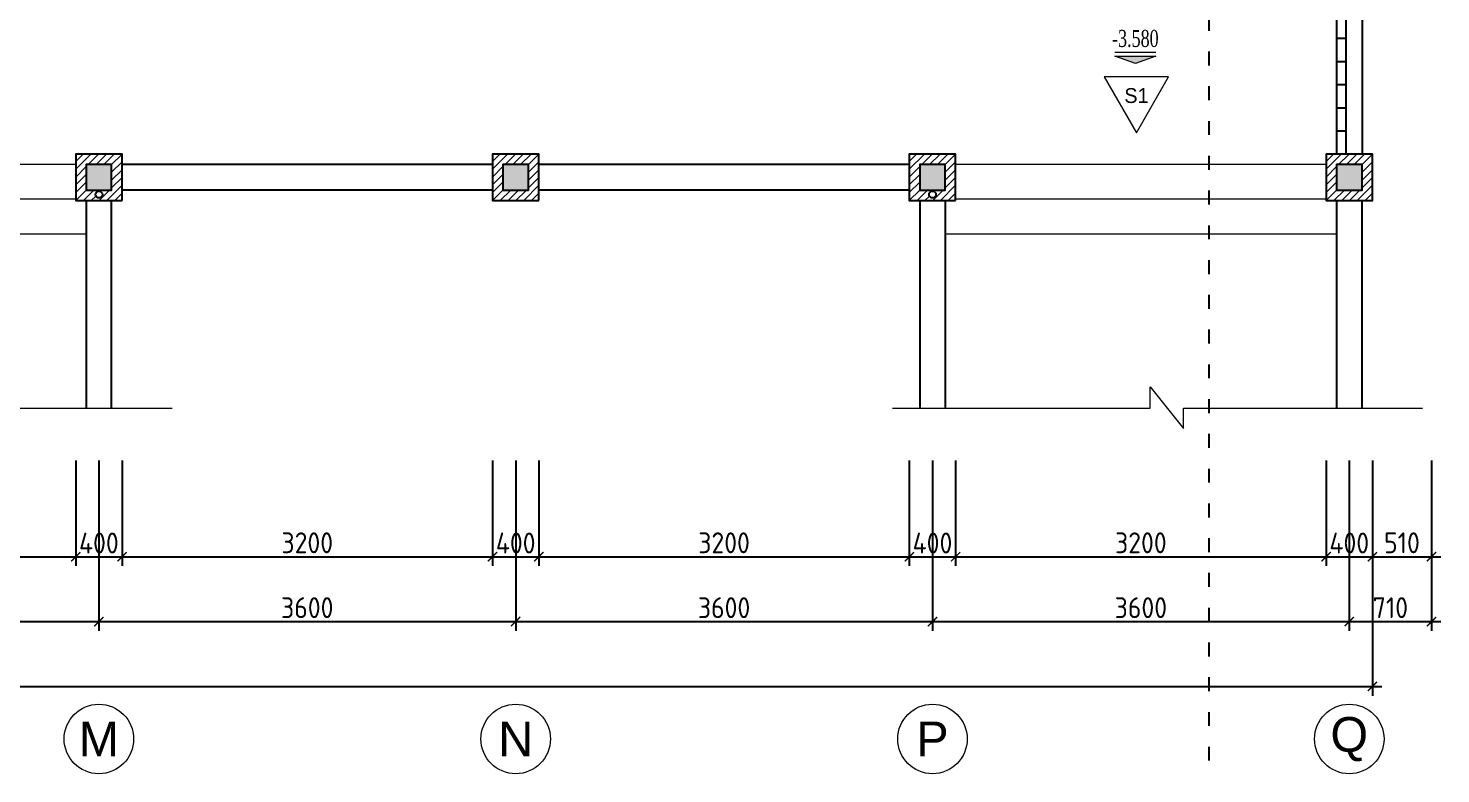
# Model space of a CAD drawing. Header units: inches. Extents: x 7154 to 95401, y -113037 to 84761.
# Drawn here: x 54648 to 66848, y -23111 to -16677 of the extents above; entities that cross this region are included whole.
import ezdxf
from ezdxf.enums import TextEntityAlignment as Align

# ---------------------------------------------------------------- set-up
doc = ezdxf.new("R2010")
doc.units = ezdxf.units.IN
doc.header["$MEASUREMENT"] = 0
doc.linetypes.add('ACAD_ISO03W100', pattern=[30, 12, -18])
doc.layers.get('DEFPOINTS').update_dxf_attribs({"color": 2})
for name, color, linetype in [('1', 1, 'Continuous'), ('Dim', 144, 'Continuous'), ('HATCH', 8, 'Continuous'), ('THAY', 9, 'Continuous'), ('tuong', 4, 'Continuous')]:
    doc.layers.add(name, color=color, linetype=linetype)
for name, color, linetype, lineweight in [('HACTH', 252, 'Continuous', 5), ('NETTHAY', 144, 'Continuous', 15), ('ZONES', 7, 'Continuous', 18)]:
    doc.layers.add(name, color=color, linetype=linetype, lineweight=lineweight)
doc.styles.add('ARIALH', font='VnArialH.TTF')
doc.styles.add('AVANTH', font='VnAvantH.TTF')
doc.styles.add('ISOCP', font='isocp.shx')
doc.styles.add('VNS', font='vntimeh.shx', dxfattribs={"width": 0.7})
doc.dimstyles.new('1-100', dxfattribs={"dimtxt": 180, "dimasz": 80, "dimexe": 80, "dimexo": 0, "dimgap": 30, "dimtad": 1, "dimdec": 0, "dimzin": 0, "dimdsep": 46, "dimtxsty": 'ISOCP', "dimblk1": 'ARCHTICK', "dimblk2": 'ARCHTICK', "dimsah": 1, "dimcen": 0.09, "dimdle": 80, "dimclrd": 8, "dimclre": 8, "dimclrt": 6, "dimadec": 0, "dimazin": 0, "dimtfac": 1, "dimtdec": 0, "dimtix": 1, "dimtmove": 2, "dimatfit": 3, "dimldrblk": 'ARCHTICK', "dimfxl": 80, "dimtolj": 1, "dimtzin": 0, "dimarcsym": 0})

# ---------------------------------------------------------------- blocks, each defined once
blk = doc.blocks.new('AXIS')
at = {"layer": 'ZONES'}
blk.add_circle((0, 0), 300, dxfattribs=at)
at = {"layer": 'ZONES', "style": 'ARIALH'}
blk.add_attdef('TENTRUCDINHVI', text='', height=300, dxfattribs=at).set_placement((0, 0), align=Align.MIDDLE)
blk = doc.blocks.new('_ArchTick')
at = {"color": 0, "linetype": 'ByBlock', "const_width": 0.15}
blk.add_lwpolyline([(-0.5, -0.5), (0.5, 0.5)], dxfattribs=at)
blk = doc.blocks.new('*D274')
at = {"layer": 'DEFPOINTS', "color": 0}
for p in [(51858, -20409), (55058, -20409), (55058, -21238)]:
    blk.add_point(p, dxfattribs=at)
at = {"layer": 'Dim', "color": 8, "lineweight": -2}
for p, q in [((51858, -20409), (51858, -21318)), ((55058, -20409), (55058, -21318)), ((51778, -21238), (55138, -21238))]:
    blk.add_line(p, q, dxfattribs=at)
at = {"layer": 'Dim', "color": 8, "lineweight": -2, "xscale": 80, "yscale": 80, "zscale": 80, "rotation": 180}
blk.add_blockref('_ArchTick', (51858, -21238), dxfattribs=at)
at = {"layer": 'Dim', "color": 8, "lineweight": -2, "xscale": 80, "yscale": 80, "zscale": 80}
blk.add_blockref('_ArchTick', (55058, -21238), dxfattribs=at)
at = {"layer": 'Dim', "color": 6, "insert": (53458, -21118), "char_height": 180, "attachment_point": 5, "style": 'ISOCP'}
blk.add_mtext('\\A1;3200', dxfattribs=at)
blk = doc.blocks.new('*D275')
at = {"layer": 'DEFPOINTS', "color": 0}
for p in [(55058, -20409), (55458, -20409), (55458, -21238)]:
    blk.add_point(p, dxfattribs=at)
at = {"layer": 'Dim', "color": 8, "lineweight": -2}
for p, q in [((55058, -20409), (55058, -21318)), ((55458, -20409), (55458, -21318)), ((54978, -21238), (55538, -21238))]:
    blk.add_line(p, q, dxfattribs=at)
at = {"layer": 'Dim', "color": 8, "lineweight": -2, "xscale": 80, "yscale": 80, "zscale": 80, "rotation": 180}
blk.add_blockref('_ArchTick', (55058, -21238), dxfattribs=at)
at = {"layer": 'Dim', "color": 8, "lineweight": -2, "xscale": 80, "yscale": 80, "zscale": 80}
blk.add_blockref('_ArchTick', (55458, -21238), dxfattribs=at)
at = {"layer": 'Dim', "color": 6, "insert": (55258, -21120), "char_height": 180, "attachment_point": 5, "style": 'ISOCP'}
blk.add_mtext('\\A1;400', dxfattribs=at)
blk = doc.blocks.new('*D276')
at = {"layer": 'DEFPOINTS', "color": 0}
for p in [(55458, -20409), (58658, -20409), (58658, -21238)]:
    blk.add_point(p, dxfattribs=at)
at = {"layer": 'Dim', "color": 8, "lineweight": -2}
for p, q in [((55458, -20409), (55458, -21318)), ((58658, -20409), (58658, -21318)), ((55378, -21238), (58738, -21238))]:
    blk.add_line(p, q, dxfattribs=at)
at = {"layer": 'Dim', "color": 8, "lineweight": -2, "xscale": 80, "yscale": 80, "zscale": 80, "rotation": 180}
blk.add_blockref('_ArchTick', (55458, -21238), dxfattribs=at)
at = {"layer": 'Dim', "color": 8, "lineweight": -2, "xscale": 80, "yscale": 80, "zscale": 80}
blk.add_blockref('_ArchTick', (58658, -21238), dxfattribs=at)
at = {"layer": 'Dim', "color": 6, "insert": (57058, -21118), "char_height": 180, "attachment_point": 5, "style": 'ISOCP'}
blk.add_mtext('\\A1;3200', dxfattribs=at)
blk = doc.blocks.new('*D277')
at = {"layer": 'DEFPOINTS', "color": 0}
for p in [(58658, -20409), (59058, -20409), (59058, -21238)]:
    blk.add_point(p, dxfattribs=at)
at = {"layer": 'Dim', "color": 8, "lineweight": -2}
for p, q in [((58658, -20409), (58658, -21318)), ((59058, -20409), (59058, -21318)), ((58578, -21238), (59138, -21238))]:
    blk.add_line(p, q, dxfattribs=at)
at = {"layer": 'Dim', "color": 8, "lineweight": -2, "xscale": 80, "yscale": 80, "zscale": 80, "rotation": 180}
blk.add_blockref('_ArchTick', (58658, -21238), dxfattribs=at)
at = {"layer": 'Dim', "color": 8, "lineweight": -2, "xscale": 80, "yscale": 80, "zscale": 80}
blk.add_blockref('_ArchTick', (59058, -21238), dxfattribs=at)
at = {"layer": 'Dim', "color": 6, "insert": (58858, -21120), "char_height": 180, "attachment_point": 5, "style": 'ISOCP'}
blk.add_mtext('\\A1;400', dxfattribs=at)
blk = doc.blocks.new('*D278')
at = {"layer": 'DEFPOINTS', "color": 0}
for p in [(59058, -20409), (62258, -20409), (62258, -21238)]:
    blk.add_point(p, dxfattribs=at)
at = {"layer": 'Dim', "color": 8, "lineweight": -2}
for p, q in [((59058, -20409), (59058, -21318)), ((62258, -20409), (62258, -21318)), ((58978, -21238), (62338, -21238))]:
    blk.add_line(p, q, dxfattribs=at)
at = {"layer": 'Dim', "color": 8, "lineweight": -2, "xscale": 80, "yscale": 80, "zscale": 80, "rotation": 180}
blk.add_blockref('_ArchTick', (59058, -21238), dxfattribs=at)
at = {"layer": 'Dim', "color": 8, "lineweight": -2, "xscale": 80, "yscale": 80, "zscale": 80}
blk.add_blockref('_ArchTick', (62258, -21238), dxfattribs=at)
at = {"layer": 'Dim', "color": 6, "insert": (60658, -21118), "char_height": 180, "attachment_point": 5, "style": 'ISOCP'}
blk.add_mtext('\\A1;3200', dxfattribs=at)
blk = doc.blocks.new('*D279')
at = {"layer": 'DEFPOINTS', "color": 0}
for p in [(62258, -20409), (62658, -20409), (62658, -21238)]:
    blk.add_point(p, dxfattribs=at)
at = {"layer": 'Dim', "color": 8, "lineweight": -2}
for p, q in [((62258, -20409), (62258, -21318)), ((62658, -20409), (62658, -21318)), ((62178, -21238), (62738, -21238))]:
    blk.add_line(p, q, dxfattribs=at)
at = {"layer": 'Dim', "color": 8, "lineweight": -2, "xscale": 80, "yscale": 80, "zscale": 80, "rotation": 180}
blk.add_blockref('_ArchTick', (62258, -21238), dxfattribs=at)
at = {"layer": 'Dim', "color": 8, "lineweight": -2, "xscale": 80, "yscale": 80, "zscale": 80}
blk.add_blockref('_ArchTick', (62658, -21238), dxfattribs=at)
at = {"layer": 'Dim', "color": 6, "insert": (62458, -21120), "char_height": 180, "attachment_point": 5, "style": 'ISOCP'}
blk.add_mtext('\\A1;400', dxfattribs=at)
blk = doc.blocks.new('*D280')
at = {"layer": 'DEFPOINTS', "color": 0}
for p in [(62658, -20409), (65858, -20409), (65858, -21238)]:
    blk.add_point(p, dxfattribs=at)
at = {"layer": 'Dim', "color": 8, "lineweight": -2}
for p, q in [((62658, -20409), (62658, -21318)), ((65858, -20409), (65858, -21318)), ((62578, -21238), (65938, -21238))]:
    blk.add_line(p, q, dxfattribs=at)
at = {"layer": 'Dim', "color": 8, "lineweight": -2, "xscale": 80, "yscale": 80, "zscale": 80, "rotation": 180}
blk.add_blockref('_ArchTick', (62658, -21238), dxfattribs=at)
at = {"layer": 'Dim', "color": 8, "lineweight": -2, "xscale": 80, "yscale": 80, "zscale": 80}
blk.add_blockref('_ArchTick', (65858, -21238), dxfattribs=at)
at = {"layer": 'Dim', "color": 6, "insert": (64258, -21118), "char_height": 180, "attachment_point": 5, "style": 'ISOCP'}
blk.add_mtext('\\A1;3200', dxfattribs=at)
blk = doc.blocks.new('*D281')
at = {"layer": 'DEFPOINTS', "color": 0}
for p in [(65858, -20409), (66258, -20409), (66258, -21238)]:
    blk.add_point(p, dxfattribs=at)
at = {"layer": 'Dim', "color": 8, "lineweight": -2}
for p, q in [((65858, -20409), (65858, -21318)), ((66258, -20409), (66258, -21318)), ((65778, -21238), (66338, -21238))]:
    blk.add_line(p, q, dxfattribs=at)
at = {"layer": 'Dim', "color": 8, "lineweight": -2, "xscale": 80, "yscale": 80, "zscale": 80, "rotation": 180}
blk.add_blockref('_ArchTick', (65858, -21238), dxfattribs=at)
at = {"layer": 'Dim', "color": 8, "lineweight": -2, "xscale": 80, "yscale": 80, "zscale": 80}
blk.add_blockref('_ArchTick', (66258, -21238), dxfattribs=at)
at = {"layer": 'Dim', "color": 6, "insert": (66058, -21120), "char_height": 180, "attachment_point": 5, "style": 'ISOCP'}
blk.add_mtext('\\A1;400', dxfattribs=at)
blk = doc.blocks.new('*D282')
at = {"layer": 'DEFPOINTS', "color": 0}
for p in [(66258, -20409), (66768, -20409), (66768, -21238)]:
    blk.add_point(p, dxfattribs=at)
at = {"layer": 'Dim', "color": 8, "lineweight": -2}
for p, q in [((66258, -20409), (66258, -21318)), ((66768, -20409), (66768, -21318)), ((66178, -21238), (66848, -21238))]:
    blk.add_line(p, q, dxfattribs=at)
at = {"layer": 'Dim', "color": 8, "lineweight": -2, "xscale": 80, "yscale": 80, "zscale": 80, "rotation": 180}
blk.add_blockref('_ArchTick', (66258, -21238), dxfattribs=at)
at = {"layer": 'Dim', "color": 8, "lineweight": -2, "xscale": 80, "yscale": 80, "zscale": 80}
blk.add_blockref('_ArchTick', (66768, -21238), dxfattribs=at)
at = {"layer": 'Dim', "color": 6, "insert": (66513, -21118), "char_height": 180, "attachment_point": 5, "style": 'ISOCP'}
blk.add_mtext('\\A1;510', dxfattribs=at)
blk = doc.blocks.new('*D288')
at = {"layer": 'DEFPOINTS', "color": 0}
for p in [(51658, -20409), (55258, -20409), (55258, -21798)]:
    blk.add_point(p, dxfattribs=at)
at = {"layer": 'Dim', "color": 8, "lineweight": -2}
for p, q in [((51658, -20409), (51658, -21878)), ((55258, -20409), (55258, -21878)), ((51578, -21798), (55338, -21798))]:
    blk.add_line(p, q, dxfattribs=at)
at = {"layer": 'Dim', "color": 8, "lineweight": -2, "xscale": 80, "yscale": 80, "zscale": 80, "rotation": 180}
blk.add_blockref('_ArchTick', (51658, -21798), dxfattribs=at)
at = {"layer": 'Dim', "color": 8, "lineweight": -2, "xscale": 80, "yscale": 80, "zscale": 80}
blk.add_blockref('_ArchTick', (55258, -21798), dxfattribs=at)
at = {"layer": 'Dim', "color": 6, "insert": (53458, -21678), "char_height": 180, "attachment_point": 5, "style": 'ISOCP'}
blk.add_mtext('\\A1;3600', dxfattribs=at)
blk = doc.blocks.new('*D289')
at = {"layer": 'DEFPOINTS', "color": 0}
for p in [(55258, -20409), (58858, -20409), (58858, -21798)]:
    blk.add_point(p, dxfattribs=at)
at = {"layer": 'Dim', "color": 8, "lineweight": -2}
for p, q in [((55258, -20409), (55258, -21878)), ((58858, -20409), (58858, -21878)), ((55178, -21798), (58938, -21798))]:
    blk.add_line(p, q, dxfattribs=at)
at = {"layer": 'Dim', "color": 8, "lineweight": -2, "xscale": 80, "yscale": 80, "zscale": 80, "rotation": 180}
blk.add_blockref('_ArchTick', (55258, -21798), dxfattribs=at)
at = {"layer": 'Dim', "color": 8, "lineweight": -2, "xscale": 80, "yscale": 80, "zscale": 80}
blk.add_blockref('_ArchTick', (58858, -21798), dxfattribs=at)
at = {"layer": 'Dim', "color": 6, "insert": (57058, -21678), "char_height": 180, "attachment_point": 5, "style": 'ISOCP'}
blk.add_mtext('\\A1;3600', dxfattribs=at)
blk = doc.blocks.new('*D290')
at = {"layer": 'DEFPOINTS', "color": 0}
for p in [(58858, -20409), (62458, -20409), (62458, -21798)]:
    blk.add_point(p, dxfattribs=at)
at = {"layer": 'Dim', "color": 8, "lineweight": -2}
for p, q in [((58858, -20409), (58858, -21878)), ((62458, -20409), (62458, -21878)), ((58778, -21798), (62538, -21798))]:
    blk.add_line(p, q, dxfattribs=at)
at = {"layer": 'Dim', "color": 8, "lineweight": -2, "xscale": 80, "yscale": 80, "zscale": 80, "rotation": 180}
blk.add_blockref('_ArchTick', (58858, -21798), dxfattribs=at)
at = {"layer": 'Dim', "color": 8, "lineweight": -2, "xscale": 80, "yscale": 80, "zscale": 80}
blk.add_blockref('_ArchTick', (62458, -21798), dxfattribs=at)
at = {"layer": 'Dim', "color": 6, "insert": (60658, -21678), "char_height": 180, "attachment_point": 5, "style": 'ISOCP'}
blk.add_mtext('\\A1;3600', dxfattribs=at)
blk = doc.blocks.new('*D291')
at = {"layer": 'DEFPOINTS', "color": 0}
for p in [(62458, -20409), (66058, -20409), (66058, -21798)]:
    blk.add_point(p, dxfattribs=at)
at = {"layer": 'Dim', "color": 8, "lineweight": -2}
for p, q in [((62458, -20409), (62458, -21878)), ((66058, -20409), (66058, -21878)), ((62378, -21798), (66138, -21798))]:
    blk.add_line(p, q, dxfattribs=at)
at = {"layer": 'Dim', "color": 8, "lineweight": -2, "xscale": 80, "yscale": 80, "zscale": 80, "rotation": 180}
blk.add_blockref('_ArchTick', (62458, -21798), dxfattribs=at)
at = {"layer": 'Dim', "color": 8, "lineweight": -2, "xscale": 80, "yscale": 80, "zscale": 80}
blk.add_blockref('_ArchTick', (66058, -21798), dxfattribs=at)
at = {"layer": 'Dim', "color": 6, "insert": (64258, -21678), "char_height": 180, "attachment_point": 5, "style": 'ISOCP'}
blk.add_mtext('\\A1;3600', dxfattribs=at)
blk = doc.blocks.new('*D292')
at = {"layer": 'DEFPOINTS', "color": 0}
for p in [(66058, -20409), (66768, -20409), (66768, -21798)]:
    blk.add_point(p, dxfattribs=at)
at = {"layer": 'Dim', "color": 8, "lineweight": -2}
for p, q in [((66058, -20409), (66058, -21878)), ((66768, -20409), (66768, -21878)), ((65978, -21798), (66848, -21798))]:
    blk.add_line(p, q, dxfattribs=at)
at = {"layer": 'Dim', "color": 8, "lineweight": -2, "xscale": 80, "yscale": 80, "zscale": 80, "rotation": 180}
blk.add_blockref('_ArchTick', (66058, -21798), dxfattribs=at)
at = {"layer": 'Dim', "color": 8, "lineweight": -2, "xscale": 80, "yscale": 80, "zscale": 80}
blk.add_blockref('_ArchTick', (66768, -21798), dxfattribs=at)
at = {"layer": 'Dim', "color": 6, "insert": (66413, -21678), "char_height": 180, "attachment_point": 5, "style": 'ISOCP'}
blk.add_mtext('\\A1;710', dxfattribs=at)
blk = doc.blocks.new('*D324')
at = {"layer": 'DEFPOINTS', "color": 0}
for p in [(37058, -20409), (66258, -20409), (66258, -22358)]:
    blk.add_point(p, dxfattribs=at)
at = {"layer": 'Dim', "color": 8, "lineweight": -2}
for p, q in [((37058, -20409), (37058, -22438)), ((66258, -20409), (66258, -22438)), ((36978, -22358), (66338, -22358))]:
    blk.add_line(p, q, dxfattribs=at)
at = {"layer": 'Dim', "color": 8, "lineweight": -2, "xscale": 80, "yscale": 80, "zscale": 80, "rotation": 180}
blk.add_blockref('_ArchTick', (37058, -22358), dxfattribs=at)
at = {"layer": 'Dim', "color": 8, "lineweight": -2, "xscale": 80, "yscale": 80, "zscale": 80}
blk.add_blockref('_ArchTick', (66258, -22358), dxfattribs=at)
at = {"layer": 'Dim', "color": 6, "insert": (51658, -22238), "char_height": 180, "attachment_point": 5, "style": 'ISOCP'}
blk.add_mtext('\\A1;29200', dxfattribs=at)
blk = doc.blocks.new('MAT')
blk.add_lwpolyline([(-11, 95), (508, 995), (-531, 995)], close=True)
at = {"layer": 'ZONES', "style": 'AVANTH'}
blk.add_attdef('DS', text='', height=240, dxfattribs=at).set_placement((-11, 695), align=Align.MIDDLE)
blk = doc.blocks.new('CAODO')
blk.add_hatch(color=256).paths.add_polyline_path([(0, 0), (-225, 80), (225, 80)])
blk.add_line((-225, 124), (225, 124))
blk.add_lwpolyline([(0, 0), (-225, 80), (225, 80), (0, 0)])
at = {"layer": 'ZONES', "style": 'VNS', "width": 0.7}
blk.add_attdef('CAODO', text='', height=187, dxfattribs=at).set_placement((0, 274), align=Align.MIDDLE)

msp = doc.modelspace()

# ---------------------------------------------------------------- hatches: boundary and pattern name
at = {"layer": 'HACTH'}
h = msp.add_hatch(dxfattribs=at)
h.set_pattern_fill('ANSI31', color=256, scale=15, style=0)
h.set_pattern_definition([(45, (55058.09, -18163.284), (-33.676, 33.676), [])])
h.paths.add_polyline_path([(55458.1, -17763.3), (55058.1, -17763.3), (55058.1, -18163.3), (55458.1, -18163.3)])
h.paths.add_polyline_path([(55368.1, -17853.3), (55368.1, -18073.3), (55148.1, -18073.3), (55148.1, -17853.3)], flags=16)
h.paths.add_polyline_path([(55288.1, -18112.1, -1), (55228.1, -18112.1, -1)], flags=16)
h = msp.add_hatch(dxfattribs=at)
h.set_pattern_fill('ANSI31', color=256, scale=15, style=0)
h.set_pattern_definition([(45, (58658.09, -18163.284), (-33.676, 33.676), [])])
h.paths.add_polyline_path([(59058.1, -17763.3), (58658.1, -17763.3), (58658.1, -18163.3), (59058.1, -18163.3)])
h.paths.add_polyline_path([(58968.1, -17853.3), (58968.1, -18073.3), (58748.1, -18073.3), (58748.1, -17853.3)], flags=16)
h = msp.add_hatch(dxfattribs=at)
h.set_pattern_fill('ANSI31', color=256, scale=15, style=0)
h.set_pattern_definition([(45, (62258.09, -18163.284), (-33.676, 33.676), [])])
h.paths.add_polyline_path([(62658.1, -17763.3), (62258.1, -17763.3), (62258.1, -18163.3), (62658.1, -18163.3)])
h.paths.add_polyline_path([(62568.1, -17853.3), (62568.1, -18073.3), (62348.1, -18073.3), (62348.1, -17853.3)], flags=16)
h.paths.add_polyline_path([(62488.1, -18112.1, -1), (62428.1, -18112.1, -1)], flags=16)
h = msp.add_hatch(dxfattribs=at)
h.set_pattern_fill('ANSI31', color=256, scale=15, style=0)
h.set_pattern_definition([(45, (65858.09, -18163.284), (-33.676, 33.676), [])])
h.paths.add_polyline_path([(66258.1, -17763.3), (65948.1, -17763.3), (65858.1, -17763.3), (65858.1, -18163.3), (66258.1, -18163.3)])
h.paths.add_polyline_path([(66168.1, -17853.3), (66168.1, -18073.3), (65948.1, -18073.3), (65948.1, -17853.3)], flags=16)
at = {"layer": 'HATCH'}
for points in [[(55368.1, -17853.3), (55148.1, -17853.3), (55148.1, -18073.3), (55368.1, -18073.3)], [(58968.1, -17853.3), (58748.1, -17853.3), (58748.1, -18073.3), (58968.1, -18073.3)], [(62568.1, -17853.3), (62348.1, -17853.3), (62348.1, -18073.3), (62568.1, -18073.3)], [(66168.1, -17853.3), (65948.1, -17853.3), (65948.1, -18073.3), (66168.1, -18073.3)]]:
    msp.add_hatch(color=256, dxfattribs=at).paths.add_polyline_path(points)

# ---------------------------------------------------------------- linework, layer by layer
at = {"layer": '1', "linetype": 'ACAD_ISO03W100', "ltscale": 10}
msp.add_line((64847.3, -22998.2), (64847.3, -3204.6), dxfattribs=at)
at = {"layer": 'HACTH', "linetype": 'Continuous'}
for points in [[(51312.9, -19954.6), (53538.8, -19954.6), (53538.8, -19770.5), (53826.1, -20131.2), (53826.1, -19954.6), (55890.6, -19954.6)], [(62112.9, -19954.6), (64338.8, -19954.6), (64338.8, -19770.5), (64626.1, -20131.2), (64626.1, -19954.6), (66690.6, -19954.6)]]:
    msp.add_lwpolyline(points, dxfattribs=at)
at = {"layer": 'NETTHAY', "ltscale": 400}
for p, q in [((55058.1, -17853.3), (51858.1, -17853.3)), ((65858.1, -17853.3), (62658.1, -17853.3)), ((55058.1, -18153.3), (51858.1, -18153.3)), ((65858.1, -18153.3), (62658.1, -18153.3)), ((55148.1, -18453.3), (51768.1, -18453.3)), ((65948.1, -18453.3), (62568.1, -18453.3))]:
    msp.add_line(p, q, dxfattribs=at)
at = {"layer": 'THAY', "ltscale": 400}
for p, q in [((66168.1, -16163.3), (66168.1, -17763.3)), ((65948.1, -16763.3), (66028.1, -16763.3)), ((65948.1, -16963.3), (66028.1, -16963.3)), ((65948.1, -17163.3), (66028.1, -17163.3)), ((65948.1, -17363.3), (66028.1, -17363.3)), ((65948.1, -17563.3), (66028.1, -17563.3)), ((58658.1, -17853.3), (55458.1, -17853.3)), ((62258.1, -17853.3), (59058.1, -17853.3)), ((55148.1, -18163.3), (55148.1, -19954.6)), ((55368.1, -19954.6), (55368.1, -18163.3)), ((58658.1, -18073.3), (55458.1, -18073.3)), ((62258.1, -18073.3), (59058.1, -18073.3)), ((62348.1, -18163.3), (62348.1, -19954.6)), ((62568.1, -18163.3), (62568.1, -19954.6)), ((65948.1, -18163.3), (65948.1, -19954.6)), ((66168.1, -19954.6), (66168.1, -18163.3))]:
    msp.add_line(p, q, dxfattribs=at)
at = {"layer": 'tuong', "ltscale": 400}
for p, q in [((65948.1, -16163.3), (65948.1, -17763.3)), ((66028.1, -16163.3), (66028.1, -17763.3))]:
    msp.add_line(p, q, dxfattribs=at)
at = {"layer": 'tuong'}
for points in [[(55458.1, -18163.3), (55458.1, -17763.3), (55058.1, -17763.3), (55058.1, -18163.3)], [(59058.1, -18163.3), (59058.1, -17763.3), (58658.1, -17763.3), (58658.1, -18163.3)], [(62658.1, -18163.3), (62658.1, -17763.3), (62258.1, -17763.3), (62258.1, -18163.3)], [(55148.1, -18073.3), (55368.1, -18073.3), (55368.1, -17853.3), (55148.1, -17853.3)], [(58748.1, -18073.3), (58968.1, -18073.3), (58968.1, -17853.3), (58748.1, -17853.3)], [(62348.1, -18073.3), (62568.1, -18073.3), (62568.1, -17853.3), (62348.1, -17853.3)], [(65948.1, -18073.3), (66168.1, -18073.3), (66168.1, -17853.3), (65948.1, -17853.3)]]:
    msp.add_lwpolyline(points, close=True, dxfattribs=at)
msp.add_lwpolyline([(65948.1, -17763.3), (65858.1, -17763.3), (65858.1, -18163.3), (66258.1, -18163.3), (66258.1, -17763.3), (65948.1, -17763.3)], dxfattribs=at)
for centre in [(55258.1, -18112.1), (62458.1, -18112.1)]:
    msp.add_circle(centre, 30, dxfattribs=at)

# ---------------------------------------------------------------- block references
at = {"layer": 'ZONES'}
for name, p, xscale, yscale, zscale, values in [('CAODO', (64210.4, -16981.2), 0.7875000000931323, 0.7875000000931323, 0.7874999999999659, {'CAODO': '-3.580'}), ('MAT', (64225.9, -17629.6), 0.534599999897182, 0.534599999897182, 0.5345999999901214, {'DS': 's1'})]:
    msp.add_blockref(name, p, dxfattribs=dict(at, xscale=xscale, yscale=yscale, zscale=zscale)).add_auto_attribs(values)
for p, values in [((55258.1, -22810.9), {'TENTRUCDINHVI': 'm'}), ((58858.1, -22810.9), {'TENTRUCDINHVI': 'n'}), ((62458.1, -22810.9), {'TENTRUCDINHVI': 'p'}), ((66058.1, -22810.9), {'TENTRUCDINHVI': 'q'})]:
    msp.add_blockref('AXIS', p, dxfattribs=at).add_auto_attribs(values)

# ---------------------------------------------------------------- dimensions: what is measured, and where the dimension line sits
at = {"layer": 'Dim'}
for base, p1, p2, picture, middle in [((66258.1, -22357.7), (37058.1, -20408.6), (66258.1, -20408.6), '*D324', (51658.1, -22237.7)), ((55258.1, -21797.8), (51658.1, -20408.6), (55258.1, -20408.6), '*D288', (53458.1, -21677.8)), ((55058.1, -21238), (51858.1, -20408.6), (55058.1, -20408.6), '*D274', (53458.1, -21117.9)), ((58858.1, -21797.8), (55258.1, -20408.6), (58858.1, -20408.6), '*D289', (57058.1, -21677.8)), ((58658.1, -21238), (55458.1, -20408.6), (58658.1, -20408.6), '*D276', (57058.1, -21117.9)), ((62458.1, -21797.8), (58858.1, -20408.6), (62458.1, -20408.6), '*D290', (60658.1, -21677.8)), ((62258.1, -21238), (59058.1, -20408.6), (62258.1, -20408.6), '*D278', (60658.1, -21117.9)), ((66058.1, -21797.8), (62458.1, -20408.6), (66058.1, -20408.6), '*D291', (64258.1, -21677.8)), ((65858.1, -21238), (62658.1, -20408.6), (65858.1, -20408.6), '*D280', (64258.1, -21117.9)), ((66768.1, -21797.8), (66058.1, -20408.6), (66768.1, -20408.6), '*D292', (66413.1, -21677.8)), ((66768.1, -21238), (66258.1, -20408.6), (66768.1, -20408.6), '*D282', (66513.1, -21118))]:
    dim = msp.add_linear_dim(base=base, p1=p1, p2=p2, dimstyle='1-100', dxfattribs=at)
    dim.commit()
    dim.dimension.update_dxf_attribs({"geometry": picture, "text_midpoint": middle})
for base, p1, p2, picture, middle in [((55458.1, -21238), (55058.1, -20408.6), (55458.1, -20408.6), '*D275', (55258.1, -21120.2)), ((59058.1, -21238), (58658.1, -20408.6), (59058.1, -20408.6), '*D277', (58858.1, -21120.2)), ((62658.1, -21238), (62258.1, -20408.6), (62658.1, -20408.6), '*D279', (62458.1, -21120.2)), ((66258.1, -21238), (65858.1, -20408.6), (66258.1, -20408.6), '*D281', (66058.1, -21120.2))]:
    dim = msp.add_linear_dim(base=base, p1=p1, p2=p2, dimstyle='1-100', dxfattribs=at)
    dim.commit()
    dim.dimension.update_dxf_attribs({"geometry": picture, "text_midpoint": middle, "dimtype": 160})

doc.saveas('drawing.dxf')
